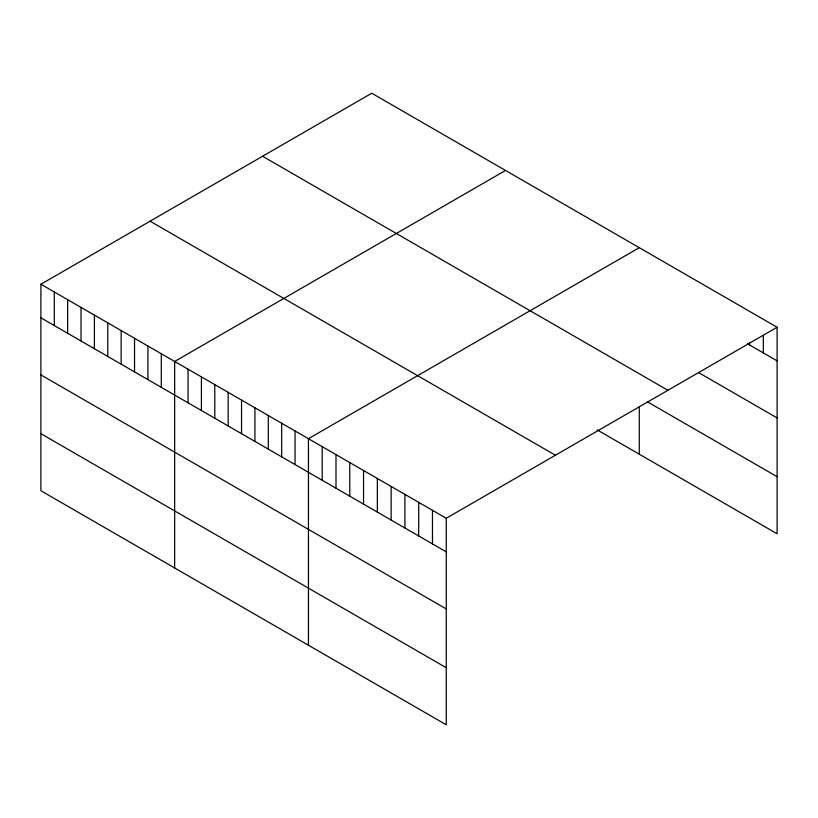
<?xml version="1.0" encoding="UTF-8"?>
<svg xmlns="http://www.w3.org/2000/svg" width="818" height="818" viewBox="0 0 818 818"><rect width="100%" height="100%" fill="white"/><g stroke="black" fill="none" stroke-linecap="round" stroke-linejoin="round"><path stroke-width="1.23" d="M40.9 284.235L446.25 518.264L446.25 724.779L40.9 490.749L40.9 284.235L371.75 93.221L777.1 327.251L777.1 533.765L597.089 429.839M505.514 170.451L174.663 361.464L174.663 567.978M639.277 247.68L308.437 438.693L308.437 645.208M446.25 518.264L777.1 327.251M747.417 343.713L777.1 360.85M698.654 372.619L777.1 417.916M262.568 156.258L667.917 390.288M647.764 402.027L777.1 476.7M150.083 221.208L555.432 455.237M40.9 317.834L446.25 551.864M40.9 374.9L446.25 608.929M40.9 433.683L446.25 667.713M763.317 335.472L763.317 352.895M749.533 342.445L749.533 344.94M639.277 406.638L639.277 454.194M432.466 510.309L432.466 543.909M418.693 502.354L418.693 535.954M404.91 494.399L404.91 527.999M391.127 486.444L391.127 520.033M377.343 478.479L377.343 512.078M363.56 470.524L363.56 504.123M349.777 462.569L349.777 496.168M335.993 454.614L335.993 488.213M322.21 446.659L322.21 480.248M295.053 430.974L295.053 464.573M281.678 423.254L281.678 456.853M268.304 415.534L268.304 449.123M254.93 407.804L254.93 441.403M241.545 400.084L241.545 433.683M228.171 392.364L228.171 425.963M214.797 384.634L214.797 418.233M201.422 376.914L201.422 410.513M188.048 369.194L188.048 402.793M161.289 353.744L161.289 387.343M147.915 346.024L147.915 379.624M134.541 338.304L134.541 371.893M121.156 330.574L121.156 364.174M107.782 322.854L107.782 356.454M94.407 315.135L94.407 348.734M81.033 307.404L81.033 341.004M67.649 299.685L67.649 333.284M54.274 291.965L54.274 325.564"/></g></svg>
